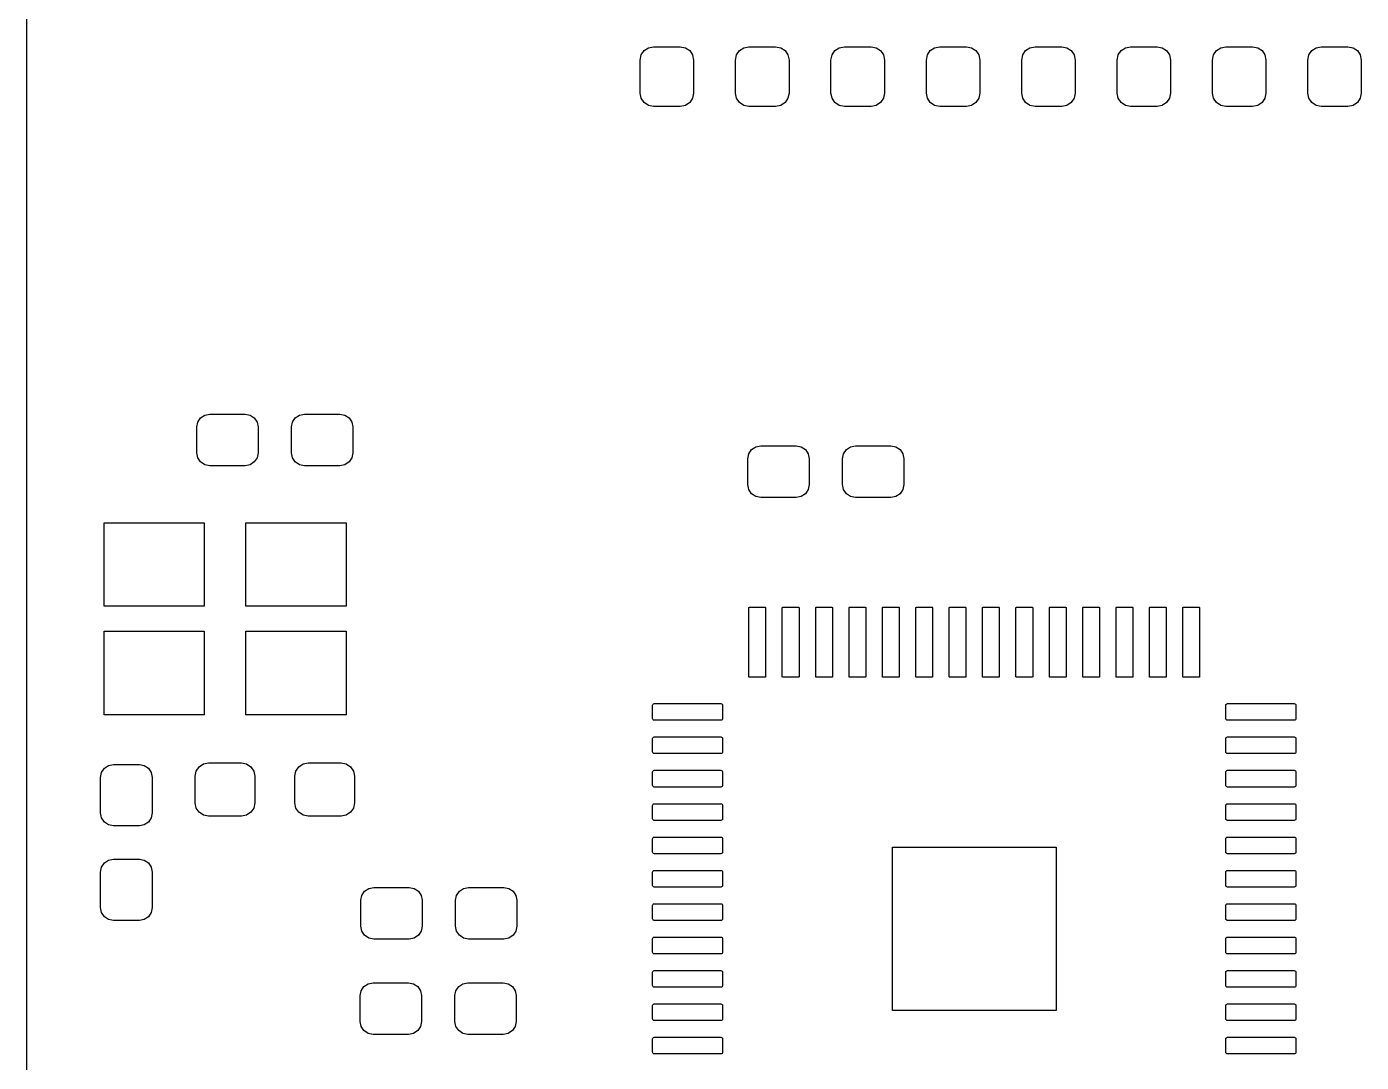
# Model space of a CAD drawing. Extents: x 0.1 to 70, y 0 to 50.
# Drawn here: x 0.05 to 16.04, y 24.89 to 37.3 of the extents above; entities that cross this region are included whole.
import ezdxf

# ---------------------------------------------------------------- set-up
doc = ezdxf.new("R2010")
doc.units = 0

msp = doc.modelspace()

# ---------------------------------------------------------------- linework, layer by layer
at = {"layer": 'Layer 1'}
for p, q in [((0.05, 0.0486), (0.05, 50.0486)), ((7.402, 36.9006), (7.4142, 36.9618)), ((7.4142, 36.9618), (7.4489, 37.0137)), ((7.4489, 37.0137), (7.5008, 37.0484)), ((7.5008, 37.0484), (7.562, 37.0606)), ((7.562, 37.0606), (7.882, 37.0606)), ((7.882, 37.0606), (7.9432, 37.0484)), ((7.9432, 37.0484), (7.9951, 37.0137)), ((7.9951, 37.0137), (8.0298, 36.9618)), ((8.0298, 36.9618), (8.042, 36.9006)), ((8.545, 36.9006), (8.5572, 36.9618)), ((8.5572, 36.9618), (8.5919, 37.0137)), ((8.5919, 37.0137), (8.6438, 37.0484)), ((8.6438, 37.0484), (8.705, 37.0606)), ((8.705, 37.0606), (9.025, 37.0606)), ((9.025, 37.0606), (9.0862, 37.0484)), ((9.0862, 37.0484), (9.1381, 37.0137)), ((9.1381, 37.0137), (9.1728, 36.9618)), ((9.1728, 36.9618), (9.185, 36.9006)), ((9.688, 36.9006), (9.7002, 36.9618)), ((9.7002, 36.9618), (9.7349, 37.0137)), ((9.7349, 37.0137), (9.7868, 37.0484)), ((9.7868, 37.0484), (9.848, 37.0606)), ((9.848, 37.0606), (10.168, 37.0606)), ((10.168, 37.0606), (10.2292, 37.0484)), ((10.2292, 37.0484), (10.2811, 37.0137)), ((10.2811, 37.0137), (10.3158, 36.9618)), ((10.3158, 36.9618), (10.328, 36.9006)), ((10.831, 36.9006), (10.8432, 36.9618)), ((10.8432, 36.9618), (10.8779, 37.0137)), ((10.8779, 37.0137), (10.9298, 37.0484)), ((10.9298, 37.0484), (10.991, 37.0606)), ((10.991, 37.0606), (11.311, 37.0606)), ((11.311, 37.0606), (11.3722, 37.0484)), ((11.3722, 37.0484), (11.4241, 37.0137)), ((11.4241, 37.0137), (11.4588, 36.9618)), ((11.4588, 36.9618), (11.471, 36.9006)), ((11.974, 36.9006), (11.9862, 36.9618)), ((11.9862, 36.9618), (12.0209, 37.0137)), ((12.0209, 37.0137), (12.0728, 37.0484)), ((12.0728, 37.0484), (12.134, 37.0606)), ((12.134, 37.0606), (12.454, 37.0606)), ((12.454, 37.0606), (12.5152, 37.0484)), ((12.5152, 37.0484), (12.5671, 37.0137)), ((12.5671, 37.0137), (12.6018, 36.9618)), ((12.6018, 36.9618), (12.614, 36.9006)), ((13.117, 36.9006), (13.1292, 36.9618)), ((13.1292, 36.9618), (13.1639, 37.0137)), ((13.1639, 37.0137), (13.2158, 37.0484)), ((13.2158, 37.0484), (13.277, 37.0606)), ((13.277, 37.0606), (13.597, 37.0606)), ((13.597, 37.0606), (13.6582, 37.0484)), ((13.6582, 37.0484), (13.7101, 37.0137)), ((13.7101, 37.0137), (13.7448, 36.9618)), ((13.7448, 36.9618), (13.757, 36.9006)), ((14.26, 36.9006), (14.2722, 36.9618)), ((14.2722, 36.9618), (14.3069, 37.0137)), ((14.3069, 37.0137), (14.3588, 37.0484)), ((14.3588, 37.0484), (14.42, 37.0606)), ((14.42, 37.0606), (14.74, 37.0606)), ((14.74, 37.0606), (14.8012, 37.0484)), ((14.8012, 37.0484), (14.8531, 37.0137)), ((14.8531, 37.0137), (14.8878, 36.9618)), ((14.8878, 36.9618), (14.9, 36.9006)), ((15.403, 36.9006), (15.4152, 36.9618)), ((15.4152, 36.9618), (15.4499, 37.0137)), ((15.4499, 37.0137), (15.5018, 37.0484)), ((15.5018, 37.0484), (15.563, 37.0606)), ((15.563, 37.0606), (15.883, 37.0606)), ((15.883, 37.0606), (15.9442, 37.0484)), ((15.9442, 37.0484), (15.9961, 37.0137)), ((15.9961, 37.0137), (16.0308, 36.9618)), ((16.0308, 36.9618), (16.043, 36.9006)), ((7.402, 36.5056), (7.402, 36.9006)), ((8.042, 36.9006), (8.042, 36.5056)), ((8.545, 36.5056), (8.545, 36.9006)), ((9.185, 36.9006), (9.185, 36.5056)), ((9.688, 36.5056), (9.688, 36.9006)), ((10.328, 36.9006), (10.328, 36.5056)), ((10.831, 36.5056), (10.831, 36.9006)), ((11.471, 36.9006), (11.471, 36.5056)), ((11.974, 36.5056), (11.974, 36.9006)), ((12.614, 36.9006), (12.614, 36.5056)), ((13.117, 36.5056), (13.117, 36.9006)), ((13.757, 36.9006), (13.757, 36.5056)), ((14.26, 36.5056), (14.26, 36.9006)), ((14.9, 36.9006), (14.9, 36.5056)), ((15.403, 36.5056), (15.403, 36.9006)), ((16.043, 36.9006), (16.043, 36.5056)), ((7.4142, 36.4444), (7.402, 36.5056)), ((8.042, 36.5056), (8.0298, 36.4444)), ((8.5572, 36.4444), (8.545, 36.5056)), ((9.185, 36.5056), (9.1728, 36.4444)), ((9.7002, 36.4444), (9.688, 36.5056)), ((10.328, 36.5056), (10.3158, 36.4444)), ((10.8432, 36.4444), (10.831, 36.5056)), ((11.471, 36.5056), (11.4588, 36.4444)), ((11.9862, 36.4444), (11.974, 36.5056)), ((12.614, 36.5056), (12.6018, 36.4444)), ((13.1292, 36.4444), (13.117, 36.5056)), ((13.757, 36.5056), (13.7448, 36.4444)), ((14.2722, 36.4444), (14.26, 36.5056)), ((14.9, 36.5056), (14.8878, 36.4444)), ((15.4152, 36.4444), (15.403, 36.5056)), ((16.043, 36.5056), (16.0308, 36.4444)), ((7.4489, 36.3925), (7.4142, 36.4444)), ((7.5008, 36.3578), (7.4489, 36.3925)), ((7.562, 36.3456), (7.5008, 36.3578)), ((7.882, 36.3456), (7.562, 36.3456)), ((7.9432, 36.3578), (7.882, 36.3456)), ((7.9951, 36.3925), (7.9432, 36.3578)), ((8.0298, 36.4444), (7.9951, 36.3925)), ((8.5919, 36.3925), (8.5572, 36.4444)), ((8.6438, 36.3578), (8.5919, 36.3925)), ((8.705, 36.3456), (8.6438, 36.3578)), ((9.025, 36.3456), (8.705, 36.3456)), ((9.0862, 36.3578), (9.025, 36.3456)), ((9.1381, 36.3925), (9.0862, 36.3578)), ((9.1728, 36.4444), (9.1381, 36.3925)), ((9.7349, 36.3925), (9.7002, 36.4444)), ((9.7868, 36.3578), (9.7349, 36.3925)), ((9.848, 36.3456), (9.7868, 36.3578)), ((10.168, 36.3456), (9.848, 36.3456)), ((10.2292, 36.3578), (10.168, 36.3456)), ((10.2811, 36.3925), (10.2292, 36.3578)), ((10.3158, 36.4444), (10.2811, 36.3925)), ((10.8779, 36.3925), (10.8432, 36.4444)), ((10.9298, 36.3578), (10.8779, 36.3925)), ((10.991, 36.3456), (10.9298, 36.3578)), ((11.311, 36.3456), (10.991, 36.3456)), ((11.3722, 36.3578), (11.311, 36.3456)), ((11.4241, 36.3925), (11.3722, 36.3578)), ((11.4588, 36.4444), (11.4241, 36.3925)), ((12.0209, 36.3925), (11.9862, 36.4444)), ((12.0728, 36.3578), (12.0209, 36.3925)), ((12.134, 36.3456), (12.0728, 36.3578)), ((12.454, 36.3456), (12.134, 36.3456)), ((12.5152, 36.3578), (12.454, 36.3456)), ((12.5671, 36.3925), (12.5152, 36.3578)), ((12.6018, 36.4444), (12.5671, 36.3925)), ((13.1639, 36.3925), (13.1292, 36.4444)), ((13.2158, 36.3578), (13.1639, 36.3925)), ((13.277, 36.3456), (13.2158, 36.3578)), ((13.597, 36.3456), (13.277, 36.3456)), ((13.6582, 36.3578), (13.597, 36.3456)), ((13.7101, 36.3925), (13.6582, 36.3578)), ((13.7448, 36.4444), (13.7101, 36.3925)), ((14.3069, 36.3925), (14.2722, 36.4444)), ((14.3588, 36.3578), (14.3069, 36.3925)), ((14.42, 36.3456), (14.3588, 36.3578)), ((14.74, 36.3456), (14.42, 36.3456)), ((14.8012, 36.3578), (14.74, 36.3456)), ((14.8531, 36.3925), (14.8012, 36.3578)), ((14.8878, 36.4444), (14.8531, 36.3925)), ((15.4499, 36.3925), (15.4152, 36.4444)), ((15.5018, 36.3578), (15.4499, 36.3925)), ((15.563, 36.3456), (15.5018, 36.3578)), ((15.883, 36.3456), (15.563, 36.3456)), ((15.9442, 36.3578), (15.883, 36.3456)), ((15.9961, 36.3925), (15.9442, 36.3578)), ((16.0308, 36.4444), (15.9961, 36.3925)), ((2.1334, 32.6122), (2.1837, 32.6458)), ((2.1837, 32.6458), (2.243, 32.6576)), ((2.243, 32.6576), (2.668, 32.6576)), ((2.668, 32.6576), (2.7273, 32.6458)), ((2.7273, 32.6458), (2.7776, 32.6122)), ((3.2684, 32.6122), (3.3187, 32.6458)), ((3.3187, 32.6458), (3.378, 32.6576)), ((3.378, 32.6576), (3.803, 32.6576)), ((3.803, 32.6576), (3.8623, 32.6458)), ((3.8623, 32.6458), (3.9126, 32.6122)), ((2.088, 32.5026), (2.0998, 32.5619)), ((2.088, 32.1926), (2.088, 32.5026)), ((2.0998, 32.5619), (2.1334, 32.6122)), ((2.7776, 32.6122), (2.8112, 32.5619)), ((2.8112, 32.5619), (2.823, 32.5026)), ((2.823, 32.5026), (2.823, 32.1926)), ((3.223, 32.5026), (3.2348, 32.5619)), ((3.223, 32.1926), (3.223, 32.5026)), ((3.2348, 32.5619), (3.2684, 32.6122)), ((3.9126, 32.6122), (3.9462, 32.5619)), ((3.9462, 32.5619), (3.958, 32.5026)), ((3.958, 32.5026), (3.958, 32.1926)), ((2.0998, 32.1333), (2.088, 32.1926)), ((2.823, 32.1926), (2.8112, 32.1333)), ((3.2348, 32.1333), (3.223, 32.1926)), ((3.958, 32.1926), (3.9462, 32.1333)), ((8.692, 32.1216), (8.7038, 32.1809)), ((8.7038, 32.1809), (8.7374, 32.2312)), ((8.7374, 32.2312), (8.7877, 32.2648)), ((8.7877, 32.2648), (8.847, 32.2766)), ((8.847, 32.2766), (9.272, 32.2766)), ((9.272, 32.2766), (9.3313, 32.2648)), ((9.3313, 32.2648), (9.3816, 32.2312)), ((9.3816, 32.2312), (9.4152, 32.1809)), ((9.4152, 32.1809), (9.427, 32.1216)), ((9.827, 32.1216), (9.8388, 32.1809)), ((9.8388, 32.1809), (9.8724, 32.2312)), ((9.8724, 32.2312), (9.9227, 32.2648)), ((9.9227, 32.2648), (9.982, 32.2766)), ((9.982, 32.2766), (10.407, 32.2766)), ((10.407, 32.2766), (10.4663, 32.2648)), ((10.4663, 32.2648), (10.5166, 32.2312)), ((10.5166, 32.2312), (10.5502, 32.1809)), ((10.5502, 32.1809), (10.562, 32.1216)), ((2.1334, 32.083), (2.0998, 32.1333)), ((2.1837, 32.0494), (2.1334, 32.083)), ((2.243, 32.0376), (2.1837, 32.0494)), ((2.668, 32.0376), (2.243, 32.0376)), ((2.7273, 32.0494), (2.668, 32.0376)), ((2.7776, 32.083), (2.7273, 32.0494)), ((2.8112, 32.1333), (2.7776, 32.083)), ((3.2684, 32.083), (3.2348, 32.1333)), ((3.3187, 32.0494), (3.2684, 32.083)), ((3.378, 32.0376), (3.3187, 32.0494)), ((3.803, 32.0376), (3.378, 32.0376)), ((3.8623, 32.0494), (3.803, 32.0376)), ((3.9126, 32.083), (3.8623, 32.0494)), ((3.9462, 32.1333), (3.9126, 32.083)), ((8.692, 31.8116), (8.692, 32.1216)), ((9.427, 32.1216), (9.427, 31.8116)), ((9.827, 31.8116), (9.827, 32.1216)), ((10.562, 32.1216), (10.562, 31.8116)), ((8.7038, 31.7523), (8.692, 31.8116)), ((8.7374, 31.702), (8.7038, 31.7523)), ((8.7877, 31.6684), (8.7374, 31.702)), ((8.847, 31.6566), (8.7877, 31.6684)), ((9.3313, 31.6684), (9.272, 31.6566)), ((9.3816, 31.702), (9.3313, 31.6684)), ((9.4152, 31.7523), (9.3816, 31.702)), ((9.427, 31.8116), (9.4152, 31.7523)), ((9.8388, 31.7523), (9.827, 31.8116)), ((9.8724, 31.702), (9.8388, 31.7523)), ((9.9227, 31.6684), (9.8724, 31.702)), ((9.982, 31.6566), (9.9227, 31.6684)), ((10.4663, 31.6684), (10.407, 31.6566)), ((10.5166, 31.702), (10.4663, 31.6684)), ((10.5502, 31.7523), (10.5166, 31.702)), ((10.562, 31.8116), (10.5502, 31.7523)), ((9.272, 31.6566), (8.847, 31.6566)), ((10.407, 31.6566), (9.982, 31.6566)), ((0.977, 31.3536), (2.177, 31.3536)), ((0.977, 30.3536), (0.977, 31.3536)), ((2.177, 31.3536), (2.177, 30.3536)), ((2.677, 31.3536), (3.877, 31.3536)), ((2.677, 30.3536), (2.677, 31.3536)), ((3.877, 31.3536), (3.877, 30.3536)), ((2.177, 30.3536), (0.977, 30.3536)), ((3.877, 30.3536), (2.677, 30.3536)), ((8.705, 30.3361), (8.7055, 30.3384)), ((8.705, 29.5081), (8.705, 30.3361)), ((8.7055, 30.3384), (8.7068, 30.3403)), ((8.7068, 30.3403), (8.7087, 30.3416)), ((8.7087, 30.3416), (8.711, 30.3421)), ((8.711, 30.3421), (8.899, 30.3421)), ((8.899, 30.3421), (8.9013, 30.3416)), ((8.9013, 30.3416), (8.9032, 30.3403)), ((8.9032, 30.3403), (8.9045, 30.3384)), ((8.9045, 30.3384), (8.905, 30.3361)), ((8.905, 30.3361), (8.905, 29.5081)), ((9.105, 30.3361), (9.1055, 30.3384)), ((9.105, 29.5081), (9.105, 30.3361)), ((9.1055, 30.3384), (9.1068, 30.3403)), ((9.1068, 30.3403), (9.1087, 30.3416)), ((9.1087, 30.3416), (9.111, 30.3421)), ((9.111, 30.3421), (9.299, 30.3421)), ((9.299, 30.3421), (9.3013, 30.3416)), ((9.3013, 30.3416), (9.3032, 30.3403)), ((9.3032, 30.3403), (9.3045, 30.3384)), ((9.3045, 30.3384), (9.305, 30.3361)), ((9.305, 30.3361), (9.305, 29.5081)), ((9.505, 30.3361), (9.5055, 30.3384)), ((9.505, 29.5081), (9.505, 30.3361)), ((9.5055, 30.3384), (9.5068, 30.3403)), ((9.5068, 30.3403), (9.5087, 30.3416)), ((9.5087, 30.3416), (9.511, 30.3421)), ((9.511, 30.3421), (9.699, 30.3421)), ((9.699, 30.3421), (9.7013, 30.3416)), ((9.7013, 30.3416), (9.7032, 30.3403)), ((9.7032, 30.3403), (9.7045, 30.3384)), ((9.7045, 30.3384), (9.705, 30.3361)), ((9.705, 30.3361), (9.705, 29.5081)), ((9.905, 30.3361), (9.9055, 30.3384)), ((9.905, 29.5081), (9.905, 30.3361)), ((9.9055, 30.3384), (9.9068, 30.3403)), ((9.9068, 30.3403), (9.9087, 30.3416)), ((9.9087, 30.3416), (9.911, 30.3421)), ((9.911, 30.3421), (10.099, 30.3421)), ((10.099, 30.3421), (10.1013, 30.3416)), ((10.1013, 30.3416), (10.1032, 30.3403)), ((10.1032, 30.3403), (10.1045, 30.3384)), ((10.1045, 30.3384), (10.105, 30.3361)), ((10.105, 30.3361), (10.105, 29.5081)), ((10.305, 30.3361), (10.3055, 30.3384)), ((10.305, 29.5081), (10.305, 30.3361)), ((10.3055, 30.3384), (10.3068, 30.3403)), ((10.3068, 30.3403), (10.3087, 30.3416)), ((10.3087, 30.3416), (10.311, 30.3421)), ((10.311, 30.3421), (10.499, 30.3421)), ((10.499, 30.3421), (10.5013, 30.3416)), ((10.5013, 30.3416), (10.5032, 30.3403)), ((10.5032, 30.3403), (10.5045, 30.3384)), ((10.5045, 30.3384), (10.505, 30.3361)), ((10.505, 30.3361), (10.505, 29.5081)), ((10.705, 30.3361), (10.7055, 30.3384)), ((10.705, 29.5081), (10.705, 30.3361)), ((10.7055, 30.3384), (10.7068, 30.3403)), ((10.7068, 30.3403), (10.7087, 30.3416)), ((10.7087, 30.3416), (10.711, 30.3421)), ((10.711, 30.3421), (10.899, 30.3421)), ((10.899, 30.3421), (10.9013, 30.3416)), ((10.9013, 30.3416), (10.9032, 30.3403)), ((10.9032, 30.3403), (10.9045, 30.3384)), ((10.9045, 30.3384), (10.905, 30.3361)), ((10.905, 30.3361), (10.905, 29.5081)), ((11.105, 30.3361), (11.1055, 30.3384)), ((11.105, 29.5081), (11.105, 30.3361)), ((11.1055, 30.3384), (11.1068, 30.3403)), ((11.1068, 30.3403), (11.1087, 30.3416)), ((11.1087, 30.3416), (11.111, 30.3421)), ((11.111, 30.3421), (11.299, 30.3421)), ((11.299, 30.3421), (11.3013, 30.3416)), ((11.3013, 30.3416), (11.3032, 30.3403)), ((11.3032, 30.3403), (11.3045, 30.3384)), ((11.3045, 30.3384), (11.305, 30.3361)), ((11.305, 30.3361), (11.305, 29.5081)), ((11.505, 30.3361), (11.5055, 30.3384)), ((11.505, 29.5081), (11.505, 30.3361)), ((11.5055, 30.3384), (11.5068, 30.3403)), ((11.5068, 30.3403), (11.5087, 30.3416)), ((11.5087, 30.3416), (11.511, 30.3421)), ((11.511, 30.3421), (11.699, 30.3421)), ((11.699, 30.3421), (11.7013, 30.3416)), ((11.7013, 30.3416), (11.7032, 30.3403)), ((11.7032, 30.3403), (11.7045, 30.3384)), ((11.7045, 30.3384), (11.705, 30.3361)), ((11.705, 30.3361), (11.705, 29.5081)), ((11.905, 30.3361), (11.9055, 30.3384)), ((11.905, 29.5081), (11.905, 30.3361)), ((11.9055, 30.3384), (11.9068, 30.3403)), ((11.9068, 30.3403), (11.9087, 30.3416)), ((11.9087, 30.3416), (11.911, 30.3421)), ((11.911, 30.3421), (12.099, 30.3421)), ((12.099, 30.3421), (12.1013, 30.3416)), ((12.1013, 30.3416), (12.1032, 30.3403)), ((12.1032, 30.3403), (12.1045, 30.3384)), ((12.1045, 30.3384), (12.105, 30.3361)), ((12.105, 30.3361), (12.105, 29.5081)), ((12.305, 30.3361), (12.3055, 30.3384)), ((12.305, 29.5081), (12.305, 30.3361)), ((12.3055, 30.3384), (12.3068, 30.3403)), ((12.3068, 30.3403), (12.3087, 30.3416)), ((12.3087, 30.3416), (12.311, 30.3421)), ((12.311, 30.3421), (12.499, 30.3421)), ((12.499, 30.3421), (12.5013, 30.3416)), ((12.5013, 30.3416), (12.5032, 30.3403)), ((12.5032, 30.3403), (12.5045, 30.3384)), ((12.5045, 30.3384), (12.505, 30.3361)), ((12.505, 30.3361), (12.505, 29.5081)), ((12.705, 30.3361), (12.7055, 30.3384)), ((12.705, 29.5081), (12.705, 30.3361)), ((12.7055, 30.3384), (12.7068, 30.3403)), ((12.7068, 30.3403), (12.7087, 30.3416)), ((12.7087, 30.3416), (12.711, 30.3421)), ((12.711, 30.3421), (12.899, 30.3421)), ((12.899, 30.3421), (12.9013, 30.3416)), ((12.9013, 30.3416), (12.9032, 30.3403)), ((12.9032, 30.3403), (12.9045, 30.3384)), ((12.9045, 30.3384), (12.905, 30.3361)), ((12.905, 30.3361), (12.905, 29.5081)), ((13.105, 30.3361), (13.1055, 30.3384)), ((13.105, 29.5081), (13.105, 30.3361)), ((13.1055, 30.3384), (13.1068, 30.3403)), ((13.1068, 30.3403), (13.1087, 30.3416)), ((13.1087, 30.3416), (13.111, 30.3421)), ((13.111, 30.3421), (13.299, 30.3421)), ((13.299, 30.3421), (13.3013, 30.3416)), ((13.3013, 30.3416), (13.3032, 30.3403)), ((13.3032, 30.3403), (13.3045, 30.3384)), ((13.3045, 30.3384), (13.305, 30.3361)), ((13.305, 30.3361), (13.305, 29.5081)), ((13.505, 30.3361), (13.5055, 30.3384)), ((13.505, 29.5081), (13.505, 30.3361)), ((13.5055, 30.3384), (13.5068, 30.3403)), ((13.5068, 30.3403), (13.5087, 30.3416)), ((13.5087, 30.3416), (13.511, 30.3421)), ((13.511, 30.3421), (13.699, 30.3421)), ((13.699, 30.3421), (13.7013, 30.3416)), ((13.7013, 30.3416), (13.7032, 30.3403)), ((13.7032, 30.3403), (13.7045, 30.3384)), ((13.7045, 30.3384), (13.705, 30.3361)), ((13.705, 30.3361), (13.705, 29.5081)), ((13.905, 30.3361), (13.9055, 30.3384)), ((13.905, 29.5081), (13.905, 30.3361)), ((13.9055, 30.3384), (13.9068, 30.3403)), ((13.9068, 30.3403), (13.9087, 30.3416)), ((13.9087, 30.3416), (13.911, 30.3421)), ((13.911, 30.3421), (14.099, 30.3421)), ((14.099, 30.3421), (14.1013, 30.3416)), ((14.1013, 30.3416), (14.1032, 30.3403)), ((14.1032, 30.3403), (14.1045, 30.3384)), ((14.1045, 30.3384), (14.105, 30.3361)), ((14.105, 30.3361), (14.105, 29.5081)), ((0.977, 30.0536), (2.177, 30.0536)), ((0.977, 29.0536), (0.977, 30.0536)), ((2.177, 30.0536), (2.177, 29.0536)), ((2.677, 30.0536), (3.877, 30.0536)), ((2.677, 29.0536), (2.677, 30.0536)), ((3.877, 30.0536), (3.877, 29.0536)), ((8.7055, 29.5058), (8.705, 29.5081)), ((8.7068, 29.5039), (8.7055, 29.5058)), ((8.7087, 29.5026), (8.7068, 29.5039)), ((8.711, 29.5021), (8.7087, 29.5026)), ((8.899, 29.5021), (8.711, 29.5021)), ((8.9013, 29.5026), (8.899, 29.5021)), ((8.9032, 29.5039), (8.9013, 29.5026)), ((8.9045, 29.5058), (8.9032, 29.5039)), ((8.905, 29.5081), (8.9045, 29.5058)), ((9.1055, 29.5058), (9.105, 29.5081)), ((9.1068, 29.5039), (9.1055, 29.5058)), ((9.1087, 29.5026), (9.1068, 29.5039)), ((9.111, 29.5021), (9.1087, 29.5026)), ((9.299, 29.5021), (9.111, 29.5021)), ((9.3013, 29.5026), (9.299, 29.5021)), ((9.3032, 29.5039), (9.3013, 29.5026)), ((9.3045, 29.5058), (9.3032, 29.5039)), ((9.305, 29.5081), (9.3045, 29.5058)), ((9.5055, 29.5058), (9.505, 29.5081)), ((9.5068, 29.5039), (9.5055, 29.5058)), ((9.5087, 29.5026), (9.5068, 29.5039)), ((9.511, 29.5021), (9.5087, 29.5026)), ((9.699, 29.5021), (9.511, 29.5021)), ((9.7013, 29.5026), (9.699, 29.5021)), ((9.7032, 29.5039), (9.7013, 29.5026)), ((9.7045, 29.5058), (9.7032, 29.5039)), ((9.705, 29.5081), (9.7045, 29.5058)), ((9.9055, 29.5058), (9.905, 29.5081)), ((9.9068, 29.5039), (9.9055, 29.5058)), ((9.9087, 29.5026), (9.9068, 29.5039)), ((9.911, 29.5021), (9.9087, 29.5026)), ((10.099, 29.5021), (9.911, 29.5021)), ((10.1013, 29.5026), (10.099, 29.5021)), ((10.1032, 29.5039), (10.1013, 29.5026)), ((10.1045, 29.5058), (10.1032, 29.5039)), ((10.105, 29.5081), (10.1045, 29.5058)), ((10.3055, 29.5058), (10.305, 29.5081)), ((10.3068, 29.5039), (10.3055, 29.5058)), ((10.3087, 29.5026), (10.3068, 29.5039)), ((10.311, 29.5021), (10.3087, 29.5026)), ((10.499, 29.5021), (10.311, 29.5021)), ((10.5013, 29.5026), (10.499, 29.5021)), ((10.5032, 29.5039), (10.5013, 29.5026)), ((10.5045, 29.5058), (10.5032, 29.5039)), ((10.505, 29.5081), (10.5045, 29.5058)), ((10.7055, 29.5058), (10.705, 29.5081)), ((10.7068, 29.5039), (10.7055, 29.5058)), ((10.7087, 29.5026), (10.7068, 29.5039)), ((10.711, 29.5021), (10.7087, 29.5026)), ((10.899, 29.5021), (10.711, 29.5021)), ((10.9013, 29.5026), (10.899, 29.5021)), ((10.9032, 29.5039), (10.9013, 29.5026)), ((10.9045, 29.5058), (10.9032, 29.5039)), ((10.905, 29.5081), (10.9045, 29.5058)), ((11.1055, 29.5058), (11.105, 29.5081)), ((11.1068, 29.5039), (11.1055, 29.5058)), ((11.1087, 29.5026), (11.1068, 29.5039)), ((11.111, 29.5021), (11.1087, 29.5026)), ((11.299, 29.5021), (11.111, 29.5021)), ((11.3013, 29.5026), (11.299, 29.5021)), ((11.3032, 29.5039), (11.3013, 29.5026)), ((11.3045, 29.5058), (11.3032, 29.5039)), ((11.305, 29.5081), (11.3045, 29.5058)), ((11.5055, 29.5058), (11.505, 29.5081)), ((11.5068, 29.5039), (11.5055, 29.5058)), ((11.5087, 29.5026), (11.5068, 29.5039)), ((11.511, 29.5021), (11.5087, 29.5026)), ((11.699, 29.5021), (11.511, 29.5021)), ((11.7013, 29.5026), (11.699, 29.5021)), ((11.7032, 29.5039), (11.7013, 29.5026)), ((11.7045, 29.5058), (11.7032, 29.5039)), ((11.705, 29.5081), (11.7045, 29.5058)), ((11.9055, 29.5058), (11.905, 29.5081)), ((11.9068, 29.5039), (11.9055, 29.5058)), ((11.9087, 29.5026), (11.9068, 29.5039)), ((11.911, 29.5021), (11.9087, 29.5026)), ((12.099, 29.5021), (11.911, 29.5021)), ((12.1013, 29.5026), (12.099, 29.5021)), ((12.1032, 29.5039), (12.1013, 29.5026)), ((12.1045, 29.5058), (12.1032, 29.5039)), ((12.105, 29.5081), (12.1045, 29.5058)), ((12.3055, 29.5058), (12.305, 29.5081)), ((12.3068, 29.5039), (12.3055, 29.5058)), ((12.3087, 29.5026), (12.3068, 29.5039)), ((12.311, 29.5021), (12.3087, 29.5026)), ((12.499, 29.5021), (12.311, 29.5021)), ((12.5013, 29.5026), (12.499, 29.5021)), ((12.5032, 29.5039), (12.5013, 29.5026)), ((12.5045, 29.5058), (12.5032, 29.5039)), ((12.505, 29.5081), (12.5045, 29.5058)), ((12.7055, 29.5058), (12.705, 29.5081)), ((12.7068, 29.5039), (12.7055, 29.5058)), ((12.7087, 29.5026), (12.7068, 29.5039)), ((12.711, 29.5021), (12.7087, 29.5026)), ((12.899, 29.5021), (12.711, 29.5021)), ((12.9013, 29.5026), (12.899, 29.5021)), ((12.9032, 29.5039), (12.9013, 29.5026)), ((12.9045, 29.5058), (12.9032, 29.5039)), ((12.905, 29.5081), (12.9045, 29.5058)), ((13.1055, 29.5058), (13.105, 29.5081)), ((13.1068, 29.5039), (13.1055, 29.5058)), ((13.1087, 29.5026), (13.1068, 29.5039)), ((13.111, 29.5021), (13.1087, 29.5026)), ((13.299, 29.5021), (13.111, 29.5021)), ((13.3013, 29.5026), (13.299, 29.5021)), ((13.3032, 29.5039), (13.3013, 29.5026)), ((13.3045, 29.5058), (13.3032, 29.5039)), ((13.305, 29.5081), (13.3045, 29.5058)), ((13.5055, 29.5058), (13.505, 29.5081)), ((13.5068, 29.5039), (13.5055, 29.5058)), ((13.5087, 29.5026), (13.5068, 29.5039)), ((13.511, 29.5021), (13.5087, 29.5026)), ((13.699, 29.5021), (13.511, 29.5021)), ((13.7013, 29.5026), (13.699, 29.5021)), ((13.7032, 29.5039), (13.7013, 29.5026)), ((13.7045, 29.5058), (13.7032, 29.5039)), ((13.705, 29.5081), (13.7045, 29.5058)), ((13.9055, 29.5058), (13.905, 29.5081)), ((13.9068, 29.5039), (13.9055, 29.5058)), ((13.9087, 29.5026), (13.9068, 29.5039)), ((13.911, 29.5021), (13.9087, 29.5026)), ((14.099, 29.5021), (13.911, 29.5021)), ((14.1013, 29.5026), (14.099, 29.5021)), ((14.1032, 29.5039), (14.1013, 29.5026)), ((14.1045, 29.5058), (14.1032, 29.5039)), ((14.105, 29.5081), (14.1045, 29.5058)), ((7.55, 29.1671), (7.5515, 29.1748)), ((7.55, 29.0071), (7.55, 29.1671)), ((7.5515, 29.1748), (7.5559, 29.1812)), ((7.5559, 29.1812), (7.5623, 29.1856)), ((7.5623, 29.1856), (7.57, 29.1871)), ((7.57, 29.1871), (8.37, 29.1871)), ((8.37, 29.1871), (8.3777, 29.1856)), ((8.3777, 29.1856), (8.3841, 29.1812)), ((8.3841, 29.1812), (8.3885, 29.1748)), ((8.3885, 29.1748), (8.39, 29.1671)), ((8.39, 29.1671), (8.39, 29.0071)), ((14.42, 29.1671), (14.4215, 29.1748)), ((14.42, 29.0071), (14.42, 29.1671)), ((14.4215, 29.1748), (14.4259, 29.1812)), ((14.4259, 29.1812), (14.4323, 29.1856)), ((14.4323, 29.1856), (14.44, 29.1871)), ((14.44, 29.1871), (15.24, 29.1871)), ((15.24, 29.1871), (15.2477, 29.1856)), ((15.2477, 29.1856), (15.2541, 29.1812)), ((15.2541, 29.1812), (15.2585, 29.1748)), ((15.2585, 29.1748), (15.26, 29.1671)), ((15.26, 29.1671), (15.26, 29.0071)), ((2.177, 29.0536), (0.977, 29.0536)), ((3.877, 29.0536), (2.677, 29.0536)), ((7.5515, 28.9994), (7.55, 29.0071)), ((7.5559, 28.993), (7.5515, 28.9994)), ((7.5623, 28.9886), (7.5559, 28.993)), ((7.57, 28.9871), (7.5623, 28.9886)), ((8.37, 28.9871), (7.57, 28.9871)), ((8.3777, 28.9886), (8.37, 28.9871)), ((8.3841, 28.993), (8.3777, 28.9886)), ((8.3885, 28.9994), (8.3841, 28.993)), ((8.39, 29.0071), (8.3885, 28.9994)), ((14.4215, 28.9994), (14.42, 29.0071)), ((14.4259, 28.993), (14.4215, 28.9994)), ((14.4323, 28.9886), (14.4259, 28.993)), ((14.44, 28.9871), (14.4323, 28.9886)), ((15.24, 28.9871), (14.44, 28.9871)), ((15.2477, 28.9886), (15.24, 28.9871)), ((15.2541, 28.993), (15.2477, 28.9886)), ((15.2585, 28.9994), (15.2541, 28.993)), ((15.26, 29.0071), (15.2585, 28.9994)), ((7.55, 28.7671), (7.5515, 28.7748)), ((7.55, 28.6071), (7.55, 28.7671)), ((7.5515, 28.7748), (7.5559, 28.7812)), ((7.5559, 28.7812), (7.5623, 28.7856)), ((7.5623, 28.7856), (7.57, 28.7871)), ((7.57, 28.7871), (8.37, 28.7871)), ((8.37, 28.7871), (8.3777, 28.7856)), ((8.3777, 28.7856), (8.3841, 28.7812)), ((8.3841, 28.7812), (8.3885, 28.7748)), ((8.3885, 28.7748), (8.39, 28.7671)), ((8.39, 28.7671), (8.39, 28.6071)), ((14.42, 28.7671), (14.4215, 28.7748)), ((14.42, 28.6071), (14.42, 28.7671)), ((14.4215, 28.7748), (14.4259, 28.7812)), ((14.4259, 28.7812), (14.4323, 28.7856)), ((14.4323, 28.7856), (14.44, 28.7871)), ((14.44, 28.7871), (15.24, 28.7871)), ((15.24, 28.7871), (15.2477, 28.7856)), ((15.2477, 28.7856), (15.2541, 28.7812)), ((15.2541, 28.7812), (15.2585, 28.7748)), ((15.2585, 28.7748), (15.26, 28.7671)), ((15.26, 28.7671), (15.26, 28.6071)), ((2.1668, 28.4644), (2.228, 28.4766)), ((2.228, 28.4766), (2.623, 28.4766)), ((2.623, 28.4766), (2.6842, 28.4644)), ((3.3618, 28.4644), (3.423, 28.4766)), ((3.423, 28.4766), (3.818, 28.4766)), ((3.818, 28.4766), (3.8792, 28.4644)), ((7.5515, 28.5994), (7.55, 28.6071)), ((7.5559, 28.593), (7.5515, 28.5994)), ((7.5623, 28.5886), (7.5559, 28.593)), ((7.57, 28.5871), (7.5623, 28.5886)), ((8.37, 28.5871), (7.57, 28.5871)), ((8.3777, 28.5886), (8.37, 28.5871)), ((8.3841, 28.593), (8.3777, 28.5886)), ((8.3885, 28.5994), (8.3841, 28.593)), ((8.39, 28.6071), (8.3885, 28.5994)), ((14.4215, 28.5994), (14.42, 28.6071)), ((14.4259, 28.593), (14.4215, 28.5994)), ((14.4323, 28.5886), (14.4259, 28.593)), ((14.44, 28.5871), (14.4323, 28.5886)), ((15.24, 28.5871), (14.44, 28.5871)), ((15.2477, 28.5886), (15.24, 28.5871)), ((15.2541, 28.593), (15.2477, 28.5886)), ((15.2585, 28.5994), (15.2541, 28.593)), ((15.26, 28.6071), (15.2585, 28.5994)), ((0.935, 28.3016), (0.9468, 28.3609)), ((0.9468, 28.3609), (0.9804, 28.4112)), ((0.9804, 28.4112), (1.0307, 28.4448)), ((1.0307, 28.4448), (1.09, 28.4566)), ((1.09, 28.4566), (1.4, 28.4566)), ((1.4, 28.4566), (1.4593, 28.4448)), ((1.4593, 28.4448), (1.5096, 28.4112)), ((1.5096, 28.4112), (1.5432, 28.3609)), ((1.5432, 28.3609), (1.555, 28.3016)), ((2.068, 28.3166), (2.0802, 28.3778)), ((2.068, 27.9966), (2.068, 28.3166)), ((2.0802, 28.3778), (2.1149, 28.4297)), ((2.1149, 28.4297), (2.1668, 28.4644)), ((2.6842, 28.4644), (2.7361, 28.4297)), ((2.7361, 28.4297), (2.7708, 28.3778)), ((2.7708, 28.3778), (2.783, 28.3166)), ((2.783, 28.3166), (2.783, 27.9966)), ((3.263, 28.3166), (3.2752, 28.3778)), ((3.263, 27.9966), (3.263, 28.3166)), ((3.2752, 28.3778), (3.3099, 28.4297)), ((3.3099, 28.4297), (3.3618, 28.4644)), ((3.8792, 28.4644), (3.9311, 28.4297)), ((3.9311, 28.4297), (3.9658, 28.3778)), ((3.9658, 28.3778), (3.978, 28.3166)), ((3.978, 28.3166), (3.978, 27.9966)), ((7.55, 28.3671), (7.5515, 28.3748)), ((7.55, 28.2071), (7.55, 28.3671)), ((7.5515, 28.3748), (7.5559, 28.3812)), ((7.5559, 28.3812), (7.5623, 28.3856)), ((7.5623, 28.3856), (7.57, 28.3871)), ((7.57, 28.3871), (8.37, 28.3871)), ((8.37, 28.3871), (8.3777, 28.3856)), ((8.3777, 28.3856), (8.3841, 28.3812)), ((8.3841, 28.3812), (8.3885, 28.3748)), ((8.3885, 28.3748), (8.39, 28.3671)), ((8.39, 28.3671), (8.39, 28.2071)), ((14.42, 28.3671), (14.4215, 28.3748)), ((14.42, 28.2071), (14.42, 28.3671)), ((14.4215, 28.3748), (14.4259, 28.3812)), ((14.4259, 28.3812), (14.4323, 28.3856)), ((14.4323, 28.3856), (14.44, 28.3871)), ((14.44, 28.3871), (15.24, 28.3871)), ((15.24, 28.3871), (15.2477, 28.3856)), ((15.2477, 28.3856), (15.2541, 28.3812)), ((15.2541, 28.3812), (15.2585, 28.3748)), ((15.2585, 28.3748), (15.26, 28.3671)), ((15.26, 28.3671), (15.26, 28.2071)), ((0.935, 27.8766), (0.935, 28.3016)), ((1.555, 28.3016), (1.555, 27.8766)), ((7.5515, 28.1994), (7.55, 28.2071)), ((7.5559, 28.193), (7.5515, 28.1994)), ((7.5623, 28.1886), (7.5559, 28.193)), ((7.57, 28.1871), (7.5623, 28.1886)), ((8.37, 28.1871), (7.57, 28.1871)), ((8.3777, 28.1886), (8.37, 28.1871)), ((8.3841, 28.193), (8.3777, 28.1886)), ((8.3885, 28.1994), (8.3841, 28.193)), ((8.39, 28.2071), (8.3885, 28.1994)), ((14.4215, 28.1994), (14.42, 28.2071)), ((14.4259, 28.193), (14.4215, 28.1994)), ((14.4323, 28.1886), (14.4259, 28.193)), ((14.44, 28.1871), (14.4323, 28.1886)), ((15.24, 28.1871), (14.44, 28.1871)), ((15.2477, 28.1886), (15.24, 28.1871)), ((15.2541, 28.193), (15.2477, 28.1886)), ((15.2585, 28.1994), (15.2541, 28.193)), ((15.26, 28.2071), (15.2585, 28.1994)), ((2.0802, 27.9354), (2.068, 27.9966)), ((2.783, 27.9966), (2.7708, 27.9354)), ((3.2752, 27.9354), (3.263, 27.9966)), ((3.978, 27.9966), (3.9658, 27.9354)), ((0.9468, 27.8173), (0.935, 27.8766)), ((1.555, 27.8766), (1.5432, 27.8173)), ((2.1149, 27.8835), (2.0802, 27.9354)), ((2.1668, 27.8488), (2.1149, 27.8835)), ((2.228, 27.8366), (2.1668, 27.8488)), ((2.623, 27.8366), (2.228, 27.8366)), ((2.6842, 27.8488), (2.623, 27.8366)), ((2.7361, 27.8835), (2.6842, 27.8488)), ((2.7708, 27.9354), (2.7361, 27.8835)), ((3.3099, 27.8835), (3.2752, 27.9354)), ((3.3618, 27.8488), (3.3099, 27.8835)), ((3.423, 27.8366), (3.3618, 27.8488)), ((3.818, 27.8366), (3.423, 27.8366)), ((3.8792, 27.8488), (3.818, 27.8366)), ((3.9311, 27.8835), (3.8792, 27.8488)), ((3.9658, 27.9354), (3.9311, 27.8835)), ((7.55, 27.9671), (7.5515, 27.9748)), ((7.55, 27.8071), (7.55, 27.9671)), ((7.5515, 27.9748), (7.5559, 27.9812)), ((7.5559, 27.9812), (7.5623, 27.9856)), ((7.5623, 27.9856), (7.57, 27.9871)), ((7.57, 27.9871), (8.37, 27.9871)), ((8.37, 27.9871), (8.3777, 27.9856)), ((8.3777, 27.9856), (8.3841, 27.9812)), ((8.3841, 27.9812), (8.3885, 27.9748)), ((8.3885, 27.9748), (8.39, 27.9671)), ((8.39, 27.9671), (8.39, 27.8071)), ((14.42, 27.9671), (14.4215, 27.9748)), ((14.42, 27.8071), (14.42, 27.9671)), ((14.4215, 27.9748), (14.4259, 27.9812)), ((14.4259, 27.9812), (14.4323, 27.9856)), ((14.4323, 27.9856), (14.44, 27.9871)), ((14.44, 27.9871), (15.24, 27.9871)), ((15.24, 27.9871), (15.2477, 27.9856)), ((15.2477, 27.9856), (15.2541, 27.9812)), ((15.2541, 27.9812), (15.2585, 27.9748)), ((15.2585, 27.9748), (15.26, 27.9671)), ((15.26, 27.9671), (15.26, 27.8071)), ((0.9804, 27.767), (0.9468, 27.8173)), ((1.0307, 27.7334), (0.9804, 27.767)), ((1.09, 27.7216), (1.0307, 27.7334)), ((1.4, 27.7216), (1.09, 27.7216)), ((1.4593, 27.7334), (1.4, 27.7216)), ((1.5096, 27.767), (1.4593, 27.7334)), ((1.5432, 27.8173), (1.5096, 27.767)), ((7.5515, 27.7994), (7.55, 27.8071)), ((7.5559, 27.793), (7.5515, 27.7994)), ((7.5623, 27.7886), (7.5559, 27.793)), ((7.57, 27.7871), (7.5623, 27.7886)), ((8.37, 27.7871), (7.57, 27.7871)), ((8.3777, 27.7886), (8.37, 27.7871)), ((8.3841, 27.793), (8.3777, 27.7886)), ((8.3885, 27.7994), (8.3841, 27.793)), ((8.39, 27.8071), (8.3885, 27.7994)), ((14.4215, 27.7994), (14.42, 27.8071)), ((14.4259, 27.793), (14.4215, 27.7994)), ((14.4323, 27.7886), (14.4259, 27.793)), ((14.44, 27.7871), (14.4323, 27.7886)), ((15.24, 27.7871), (14.44, 27.7871)), ((15.2477, 27.7886), (15.24, 27.7871)), ((15.2541, 27.793), (15.2477, 27.7886)), ((15.2585, 27.7994), (15.2541, 27.793)), ((15.26, 27.8071), (15.2585, 27.7994)), ((7.55, 27.5671), (7.5515, 27.5748)), ((7.55, 27.4071), (7.55, 27.5671)), ((7.5515, 27.5748), (7.5559, 27.5812)), ((7.5559, 27.5812), (7.5623, 27.5856)), ((7.5623, 27.5856), (7.57, 27.5871)), ((7.57, 27.5871), (8.37, 27.5871)), ((8.37, 27.5871), (8.3777, 27.5856)), ((8.3777, 27.5856), (8.3841, 27.5812)), ((8.3841, 27.5812), (8.3885, 27.5748)), ((8.3885, 27.5748), (8.39, 27.5671)), ((8.39, 27.5671), (8.39, 27.4071)), ((14.42, 27.5671), (14.4215, 27.5748)), ((14.42, 27.4071), (14.42, 27.5671)), ((14.4215, 27.5748), (14.4259, 27.5812)), ((14.4259, 27.5812), (14.4323, 27.5856)), ((14.4323, 27.5856), (14.44, 27.5871)), ((14.44, 27.5871), (15.24, 27.5871)), ((15.24, 27.5871), (15.2477, 27.5856)), ((15.2477, 27.5856), (15.2541, 27.5812)), ((15.2541, 27.5812), (15.2585, 27.5748)), ((15.2585, 27.5748), (15.26, 27.5671)), ((15.26, 27.5671), (15.26, 27.4071)), ((7.5515, 27.3994), (7.55, 27.4071)), ((7.5559, 27.393), (7.5515, 27.3994)), ((7.5623, 27.3886), (7.5559, 27.393)), ((7.57, 27.3871), (7.5623, 27.3886)), ((8.37, 27.3871), (7.57, 27.3871)), ((8.3777, 27.3886), (8.37, 27.3871)), ((8.3841, 27.393), (8.3777, 27.3886)), ((8.3885, 27.3994), (8.3841, 27.393)), ((8.39, 27.4071), (8.3885, 27.3994)), ((10.425, 25.5071), (10.425, 27.4671)), ((10.425, 27.4671), (12.385, 27.4671)), ((12.385, 27.4671), (12.385, 25.5071)), ((14.4215, 27.3994), (14.42, 27.4071)), ((14.4259, 27.393), (14.4215, 27.3994)), ((14.4323, 27.3886), (14.4259, 27.393)), ((14.44, 27.3871), (14.4323, 27.3886)), ((15.24, 27.3871), (14.44, 27.3871)), ((15.2477, 27.3886), (15.24, 27.3871)), ((15.2541, 27.393), (15.2477, 27.3886)), ((15.2585, 27.3994), (15.2541, 27.393)), ((15.26, 27.4071), (15.2585, 27.3994)), ((0.935, 27.1666), (0.9468, 27.2259)), ((0.9468, 27.2259), (0.9804, 27.2762)), ((0.9804, 27.2762), (1.0307, 27.3098)), ((1.0307, 27.3098), (1.09, 27.3216)), ((1.09, 27.3216), (1.4, 27.3216)), ((1.4, 27.3216), (1.4593, 27.3098)), ((1.4593, 27.3098), (1.5096, 27.2762)), ((1.5096, 27.2762), (1.5432, 27.2259)), ((1.5432, 27.2259), (1.555, 27.1666)), ((0.935, 26.7416), (0.935, 27.1666)), ((1.555, 27.1666), (1.555, 26.7416)), ((7.55, 27.1671), (7.5515, 27.1748)), ((7.55, 27.0071), (7.55, 27.1671)), ((7.5515, 27.1748), (7.5559, 27.1812)), ((7.5559, 27.1812), (7.5623, 27.1856)), ((7.5623, 27.1856), (7.57, 27.1871)), ((7.57, 27.1871), (8.37, 27.1871)), ((8.37, 27.1871), (8.3777, 27.1856)), ((8.3777, 27.1856), (8.3841, 27.1812)), ((8.3841, 27.1812), (8.3885, 27.1748)), ((8.3885, 27.1748), (8.39, 27.1671)), ((8.39, 27.1671), (8.39, 27.0071)), ((14.42, 27.1671), (14.4215, 27.1748)), ((14.42, 27.0071), (14.42, 27.1671)), ((14.4215, 27.1748), (14.4259, 27.1812)), ((14.4259, 27.1812), (14.4323, 27.1856)), ((14.4323, 27.1856), (14.44, 27.1871)), ((14.44, 27.1871), (15.24, 27.1871)), ((15.24, 27.1871), (15.2477, 27.1856)), ((15.2477, 27.1856), (15.2541, 27.1812)), ((15.2541, 27.1812), (15.2585, 27.1748)), ((15.2585, 27.1748), (15.26, 27.1671)), ((15.26, 27.1671), (15.26, 27.0071)), ((4.0545, 26.8291), (4.0663, 26.8884)), ((4.0663, 26.8884), (4.0999, 26.9387)), ((4.0999, 26.9387), (4.1502, 26.9723)), ((4.1502, 26.9723), (4.2095, 26.9841)), ((4.2095, 26.9841), (4.6345, 26.9841)), ((4.6345, 26.9841), (4.6938, 26.9723)), ((4.6938, 26.9723), (4.7441, 26.9387)), ((4.7441, 26.9387), (4.7777, 26.8884)), ((4.7777, 26.8884), (4.7895, 26.8291)), ((5.1895, 26.8291), (5.2013, 26.8884)), ((5.2013, 26.8884), (5.2349, 26.9387)), ((5.2349, 26.9387), (5.2852, 26.9723)), ((5.2852, 26.9723), (5.3445, 26.9841)), ((5.3445, 26.9841), (5.7695, 26.9841)), ((5.7695, 26.9841), (5.8288, 26.9723)), ((5.8288, 26.9723), (5.8791, 26.9387)), ((5.8791, 26.9387), (5.9127, 26.8884)), ((5.9127, 26.8884), (5.9245, 26.8291)), ((7.5515, 26.9994), (7.55, 27.0071)), ((7.5559, 26.993), (7.5515, 26.9994)), ((7.5623, 26.9886), (7.5559, 26.993)), ((7.57, 26.9871), (7.5623, 26.9886)), ((8.37, 26.9871), (7.57, 26.9871)), ((8.3777, 26.9886), (8.37, 26.9871)), ((8.3841, 26.993), (8.3777, 26.9886)), ((8.3885, 26.9994), (8.3841, 26.993)), ((8.39, 27.0071), (8.3885, 26.9994)), ((14.4215, 26.9994), (14.42, 27.0071)), ((14.4259, 26.993), (14.4215, 26.9994)), ((14.4323, 26.9886), (14.4259, 26.993)), ((14.44, 26.9871), (14.4323, 26.9886)), ((15.24, 26.9871), (14.44, 26.9871)), ((15.2477, 26.9886), (15.24, 26.9871)), ((15.2541, 26.993), (15.2477, 26.9886)), ((15.2585, 26.9994), (15.2541, 26.993)), ((15.26, 27.0071), (15.2585, 26.9994)), ((0.9468, 26.6823), (0.935, 26.7416)), ((1.555, 26.7416), (1.5432, 26.6823)), ((4.0545, 26.5191), (4.0545, 26.8291)), ((4.7895, 26.8291), (4.7895, 26.5191)), ((5.1895, 26.5191), (5.1895, 26.8291)), ((5.9245, 26.8291), (5.9245, 26.5191)), ((7.55, 26.7671), (7.5515, 26.7748)), ((7.55, 26.6071), (7.55, 26.7671)), ((7.5515, 26.7748), (7.5559, 26.7812)), ((7.5559, 26.7812), (7.5623, 26.7856)), ((7.5623, 26.7856), (7.57, 26.7871)), ((7.57, 26.7871), (8.37, 26.7871)), ((8.37, 26.7871), (8.3777, 26.7856)), ((8.3777, 26.7856), (8.3841, 26.7812)), ((8.3841, 26.7812), (8.3885, 26.7748)), ((8.3885, 26.7748), (8.39, 26.7671)), ((8.39, 26.7671), (8.39, 26.6071)), ((14.42, 26.7671), (14.4215, 26.7748)), ((14.42, 26.6071), (14.42, 26.7671)), ((14.4215, 26.7748), (14.4259, 26.7812)), ((14.4259, 26.7812), (14.4323, 26.7856)), ((14.4323, 26.7856), (14.44, 26.7871)), ((14.44, 26.7871), (15.24, 26.7871)), ((15.24, 26.7871), (15.2477, 26.7856)), ((15.2477, 26.7856), (15.2541, 26.7812)), ((15.2541, 26.7812), (15.2585, 26.7748)), ((15.2585, 26.7748), (15.26, 26.7671)), ((15.26, 26.7671), (15.26, 26.6071)), ((0.9804, 26.632), (0.9468, 26.6823)), ((1.0307, 26.5984), (0.9804, 26.632)), ((1.09, 26.5866), (1.0307, 26.5984)), ((1.4, 26.5866), (1.09, 26.5866)), ((1.4593, 26.5984), (1.4, 26.5866)), ((1.5096, 26.632), (1.4593, 26.5984)), ((1.5432, 26.6823), (1.5096, 26.632)), ((7.5515, 26.5994), (7.55, 26.6071)), ((7.5559, 26.593), (7.5515, 26.5994)), ((7.5623, 26.5886), (7.5559, 26.593)), ((7.57, 26.5871), (7.5623, 26.5886)), ((8.37, 26.5871), (7.57, 26.5871)), ((8.3777, 26.5886), (8.37, 26.5871)), ((8.3841, 26.593), (8.3777, 26.5886)), ((8.3885, 26.5994), (8.3841, 26.593)), ((8.39, 26.6071), (8.3885, 26.5994)), ((14.4215, 26.5994), (14.42, 26.6071)), ((14.4259, 26.593), (14.4215, 26.5994)), ((14.4323, 26.5886), (14.4259, 26.593)), ((14.44, 26.5871), (14.4323, 26.5886)), ((15.24, 26.5871), (14.44, 26.5871)), ((15.2477, 26.5886), (15.24, 26.5871)), ((15.2541, 26.593), (15.2477, 26.5886)), ((15.2585, 26.5994), (15.2541, 26.593)), ((15.26, 26.6071), (15.2585, 26.5994)), ((4.0663, 26.4598), (4.0545, 26.5191)), ((4.0999, 26.4095), (4.0663, 26.4598)), ((4.1502, 26.3759), (4.0999, 26.4095)), ((4.7441, 26.4095), (4.6938, 26.3759)), ((4.7777, 26.4598), (4.7441, 26.4095)), ((4.7895, 26.5191), (4.7777, 26.4598)), ((5.2013, 26.4598), (5.1895, 26.5191)), ((5.2349, 26.4095), (5.2013, 26.4598)), ((5.2852, 26.3759), (5.2349, 26.4095)), ((5.8791, 26.4095), (5.8288, 26.3759)), ((5.9127, 26.4598), (5.8791, 26.4095)), ((5.9245, 26.5191), (5.9127, 26.4598)), ((4.2095, 26.3641), (4.1502, 26.3759)), ((4.6345, 26.3641), (4.2095, 26.3641)), ((4.6938, 26.3759), (4.6345, 26.3641)), ((5.3445, 26.3641), (5.2852, 26.3759)), ((5.7695, 26.3641), (5.3445, 26.3641)), ((5.8288, 26.3759), (5.7695, 26.3641)), ((7.55, 26.3671), (7.5515, 26.3748)), ((7.55, 26.2071), (7.55, 26.3671)), ((7.5515, 26.3748), (7.5559, 26.3812)), ((7.5559, 26.3812), (7.5623, 26.3856)), ((7.5623, 26.3856), (7.57, 26.3871)), ((7.57, 26.3871), (8.37, 26.3871)), ((8.37, 26.3871), (8.3777, 26.3856)), ((8.3777, 26.3856), (8.3841, 26.3812)), ((8.3841, 26.3812), (8.3885, 26.3748)), ((8.3885, 26.3748), (8.39, 26.3671)), ((8.39, 26.3671), (8.39, 26.2071)), ((14.42, 26.3671), (14.4215, 26.3748)), ((14.42, 26.2071), (14.42, 26.3671)), ((14.4215, 26.3748), (14.4259, 26.3812)), ((14.4259, 26.3812), (14.4323, 26.3856)), ((14.4323, 26.3856), (14.44, 26.3871)), ((14.44, 26.3871), (15.24, 26.3871)), ((15.24, 26.3871), (15.2477, 26.3856)), ((15.2477, 26.3856), (15.2541, 26.3812)), ((15.2541, 26.3812), (15.2585, 26.3748)), ((15.2585, 26.3748), (15.26, 26.3671)), ((15.26, 26.3671), (15.26, 26.2071)), ((7.5515, 26.1994), (7.55, 26.2071)), ((7.5559, 26.193), (7.5515, 26.1994)), ((7.5623, 26.1886), (7.5559, 26.193)), ((7.57, 26.1871), (7.5623, 26.1886)), ((8.37, 26.1871), (7.57, 26.1871)), ((8.3777, 26.1886), (8.37, 26.1871)), ((8.3841, 26.193), (8.3777, 26.1886)), ((8.3885, 26.1994), (8.3841, 26.193)), ((8.39, 26.2071), (8.3885, 26.1994)), ((14.4215, 26.1994), (14.42, 26.2071)), ((14.4259, 26.193), (14.4215, 26.1994)), ((14.4323, 26.1886), (14.4259, 26.193)), ((14.44, 26.1871), (14.4323, 26.1886)), ((15.24, 26.1871), (14.44, 26.1871)), ((15.2477, 26.1886), (15.24, 26.1871)), ((15.2541, 26.193), (15.2477, 26.1886)), ((15.2585, 26.1994), (15.2541, 26.193)), ((15.26, 26.2071), (15.2585, 26.1994)), ((7.55, 25.9671), (7.5515, 25.9748)), ((7.55, 25.8071), (7.55, 25.9671)), ((7.5515, 25.9748), (7.5559, 25.9812)), ((7.5559, 25.9812), (7.5623, 25.9856)), ((7.5623, 25.9856), (7.57, 25.9871)), ((7.57, 25.9871), (8.37, 25.9871)), ((8.37, 25.9871), (8.3777, 25.9856)), ((8.3777, 25.9856), (8.3841, 25.9812)), ((8.3841, 25.9812), (8.3885, 25.9748)), ((8.3885, 25.9748), (8.39, 25.9671)), ((8.39, 25.9671), (8.39, 25.8071)), ((14.42, 25.9671), (14.4215, 25.9748)), ((14.42, 25.8071), (14.42, 25.9671)), ((14.4215, 25.9748), (14.4259, 25.9812)), ((14.4259, 25.9812), (14.4323, 25.9856)), ((14.4323, 25.9856), (14.44, 25.9871)), ((14.44, 25.9871), (15.24, 25.9871)), ((15.24, 25.9871), (15.2477, 25.9856)), ((15.2477, 25.9856), (15.2541, 25.9812)), ((15.2541, 25.9812), (15.2585, 25.9748)), ((15.2585, 25.9748), (15.26, 25.9671)), ((15.26, 25.9671), (15.26, 25.8071)), ((4.0583, 25.7454), (4.0919, 25.7957)), ((4.0919, 25.7957), (4.1422, 25.8293)), ((4.1422, 25.8293), (4.2015, 25.8411)), ((4.2015, 25.8411), (4.6265, 25.8411)), ((4.6265, 25.8411), (4.6858, 25.8293)), ((4.6858, 25.8293), (4.7361, 25.7957)), ((4.7361, 25.7957), (4.7697, 25.7454)), ((5.1933, 25.7454), (5.2269, 25.7957)), ((5.2269, 25.7957), (5.2772, 25.8293)), ((5.2772, 25.8293), (5.3365, 25.8411)), ((5.3365, 25.8411), (5.7615, 25.8411)), ((5.7615, 25.8411), (5.8208, 25.8293)), ((5.8208, 25.8293), (5.8711, 25.7957)), ((5.8711, 25.7957), (5.9047, 25.7454)), ((7.5515, 25.7994), (7.55, 25.8071)), ((7.5559, 25.793), (7.5515, 25.7994)), ((7.5623, 25.7886), (7.5559, 25.793)), ((7.57, 25.7871), (7.5623, 25.7886)), ((8.37, 25.7871), (7.57, 25.7871)), ((8.3777, 25.7886), (8.37, 25.7871)), ((8.3841, 25.793), (8.3777, 25.7886)), ((8.3885, 25.7994), (8.3841, 25.793)), ((8.39, 25.8071), (8.3885, 25.7994)), ((14.4215, 25.7994), (14.42, 25.8071)), ((14.4259, 25.793), (14.4215, 25.7994)), ((14.4323, 25.7886), (14.4259, 25.793)), ((14.44, 25.7871), (14.4323, 25.7886)), ((15.24, 25.7871), (14.44, 25.7871)), ((15.2477, 25.7886), (15.24, 25.7871)), ((15.2541, 25.793), (15.2477, 25.7886)), ((15.2585, 25.7994), (15.2541, 25.793)), ((15.26, 25.8071), (15.2585, 25.7994)), ((4.0465, 25.6861), (4.0583, 25.7454)), ((4.0465, 25.3761), (4.0465, 25.6861)), ((4.7697, 25.7454), (4.7815, 25.6861)), ((4.7815, 25.6861), (4.7815, 25.3761)), ((5.1815, 25.6861), (5.1933, 25.7454)), ((5.1815, 25.3761), (5.1815, 25.6861)), ((5.9047, 25.7454), (5.9165, 25.6861)), ((5.9165, 25.6861), (5.9165, 25.3761)), ((7.55, 25.5671), (7.5515, 25.5748)), ((7.55, 25.4071), (7.55, 25.5671)), ((7.5515, 25.5748), (7.5559, 25.5812)), ((7.5559, 25.5812), (7.5623, 25.5856)), ((7.5623, 25.5856), (7.57, 25.5871)), ((7.57, 25.5871), (8.37, 25.5871)), ((8.37, 25.5871), (8.3777, 25.5856)), ((8.3777, 25.5856), (8.3841, 25.5812)), ((8.3841, 25.5812), (8.3885, 25.5748)), ((8.3885, 25.5748), (8.39, 25.5671)), ((8.39, 25.5671), (8.39, 25.4071)), ((12.385, 25.5071), (10.425, 25.5071)), ((14.42, 25.5671), (14.4215, 25.5748)), ((14.42, 25.4071), (14.42, 25.5671)), ((14.4215, 25.5748), (14.4259, 25.5812)), ((14.4259, 25.5812), (14.4323, 25.5856)), ((14.4323, 25.5856), (14.44, 25.5871)), ((14.44, 25.5871), (15.24, 25.5871)), ((15.24, 25.5871), (15.2477, 25.5856)), ((15.2477, 25.5856), (15.2541, 25.5812)), ((15.2541, 25.5812), (15.2585, 25.5748)), ((15.2585, 25.5748), (15.26, 25.5671)), ((15.26, 25.5671), (15.26, 25.4071)), ((4.0583, 25.3168), (4.0465, 25.3761)), ((4.0919, 25.2665), (4.0583, 25.3168)), ((4.7697, 25.3168), (4.7361, 25.2665)), ((4.7815, 25.3761), (4.7697, 25.3168)), ((5.1933, 25.3168), (5.1815, 25.3761)), ((5.2269, 25.2665), (5.1933, 25.3168)), ((5.9047, 25.3168), (5.8711, 25.2665)), ((5.9165, 25.3761), (5.9047, 25.3168)), ((7.5515, 25.3994), (7.55, 25.4071)), ((7.5559, 25.393), (7.5515, 25.3994)), ((7.5623, 25.3886), (7.5559, 25.393)), ((7.57, 25.3871), (7.5623, 25.3886)), ((8.37, 25.3871), (7.57, 25.3871)), ((8.3777, 25.3886), (8.37, 25.3871)), ((8.3841, 25.393), (8.3777, 25.3886)), ((8.3885, 25.3994), (8.3841, 25.393)), ((8.39, 25.4071), (8.3885, 25.3994)), ((14.4215, 25.3994), (14.42, 25.4071)), ((14.4259, 25.393), (14.4215, 25.3994)), ((14.4323, 25.3886), (14.4259, 25.393)), ((14.44, 25.3871), (14.4323, 25.3886)), ((15.24, 25.3871), (14.44, 25.3871)), ((15.2477, 25.3886), (15.24, 25.3871)), ((15.2541, 25.393), (15.2477, 25.3886)), ((15.2585, 25.3994), (15.2541, 25.393)), ((15.26, 25.4071), (15.2585, 25.3994)), ((4.1422, 25.2329), (4.0919, 25.2665)), ((4.2015, 25.2211), (4.1422, 25.2329)), ((4.6265, 25.2211), (4.2015, 25.2211)), ((4.6858, 25.2329), (4.6265, 25.2211)), ((4.7361, 25.2665), (4.6858, 25.2329)), ((5.2772, 25.2329), (5.2269, 25.2665)), ((5.3365, 25.2211), (5.2772, 25.2329)), ((5.7615, 25.2211), (5.3365, 25.2211)), ((5.8208, 25.2329), (5.7615, 25.2211)), ((5.8711, 25.2665), (5.8208, 25.2329)), ((7.55, 25.1671), (7.5515, 25.1748)), ((7.55, 25.0071), (7.55, 25.1671)), ((7.5515, 25.1748), (7.5559, 25.1812)), ((7.5559, 25.1812), (7.5623, 25.1856)), ((7.5623, 25.1856), (7.57, 25.1871)), ((7.57, 25.1871), (8.37, 25.1871)), ((8.37, 25.1871), (8.3777, 25.1856)), ((8.3777, 25.1856), (8.3841, 25.1812)), ((8.3841, 25.1812), (8.3885, 25.1748)), ((8.3885, 25.1748), (8.39, 25.1671)), ((8.39, 25.1671), (8.39, 25.0071)), ((14.42, 25.1671), (14.4215, 25.1748)), ((14.42, 25.0071), (14.42, 25.1671)), ((14.4215, 25.1748), (14.4259, 25.1812)), ((14.4259, 25.1812), (14.4323, 25.1856)), ((14.4323, 25.1856), (14.44, 25.1871)), ((14.44, 25.1871), (15.24, 25.1871)), ((15.24, 25.1871), (15.2477, 25.1856)), ((15.2477, 25.1856), (15.2541, 25.1812)), ((15.2541, 25.1812), (15.2585, 25.1748)), ((15.2585, 25.1748), (15.26, 25.1671)), ((15.26, 25.1671), (15.26, 25.0071)), ((7.5515, 24.9994), (7.55, 25.0071)), ((7.5559, 24.993), (7.5515, 24.9994)), ((7.5623, 24.9886), (7.5559, 24.993)), ((7.57, 24.9871), (7.5623, 24.9886)), ((8.37, 24.9871), (7.57, 24.9871)), ((8.3777, 24.9886), (8.37, 24.9871)), ((8.3841, 24.993), (8.3777, 24.9886)), ((8.3885, 24.9994), (8.3841, 24.993)), ((8.39, 25.0071), (8.3885, 24.9994)), ((14.4215, 24.9994), (14.42, 25.0071)), ((14.4259, 24.993), (14.4215, 24.9994)), ((14.4323, 24.9886), (14.4259, 24.993)), ((14.44, 24.9871), (14.4323, 24.9886)), ((15.24, 24.9871), (14.44, 24.9871)), ((15.2477, 24.9886), (15.24, 24.9871)), ((15.2541, 24.993), (15.2477, 24.9886)), ((15.2585, 24.9994), (15.2541, 24.993)), ((15.26, 25.0071), (15.2585, 24.9994))]:
    msp.add_line(p, q, dxfattribs=at)

doc.saveas('drawing.dxf')
